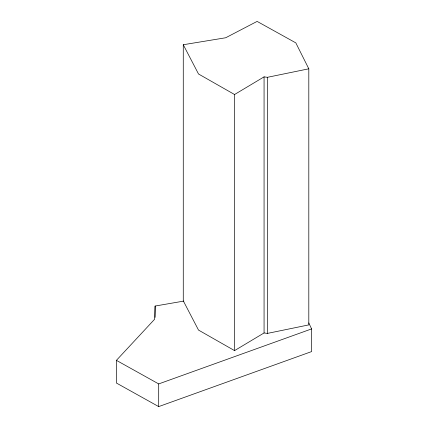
<?xml version="1.0" encoding="UTF-8"?>
<svg xmlns="http://www.w3.org/2000/svg" width="428" height="428" viewBox="0 0 428 428"><rect width="100%" height="100%" fill="white"/><g stroke="black" fill="none" stroke-linecap="round" stroke-linejoin="round"><path stroke-width="0.64" d="M183.874 301.077L155.118 306.041L154.647 319.213L116.411 360.355L116.411 383.033L158.697 406.6L311.589 351.591L311.589 328.913L308.786 322.931M234.56 350.612L234.56 94.518L264.065 76.869L267.441 77.308L308.807 68.801L308.807 324.895L267.441 333.401L264.065 332.963L234.56 350.612L198.512 330.079L183.27 300.82L183.27 44.731L225.7 37.76L257.11 21.4L295.818 42.875L308.807 68.801M116.411 360.355L158.697 383.921L311.589 328.913M234.56 94.518L198.512 73.985L183.27 44.731M267.441 77.308L267.441 333.401M264.065 76.869L264.065 332.963M158.697 383.921L158.697 406.6M155.118 306.041L155.118 317.383"/></g></svg>
